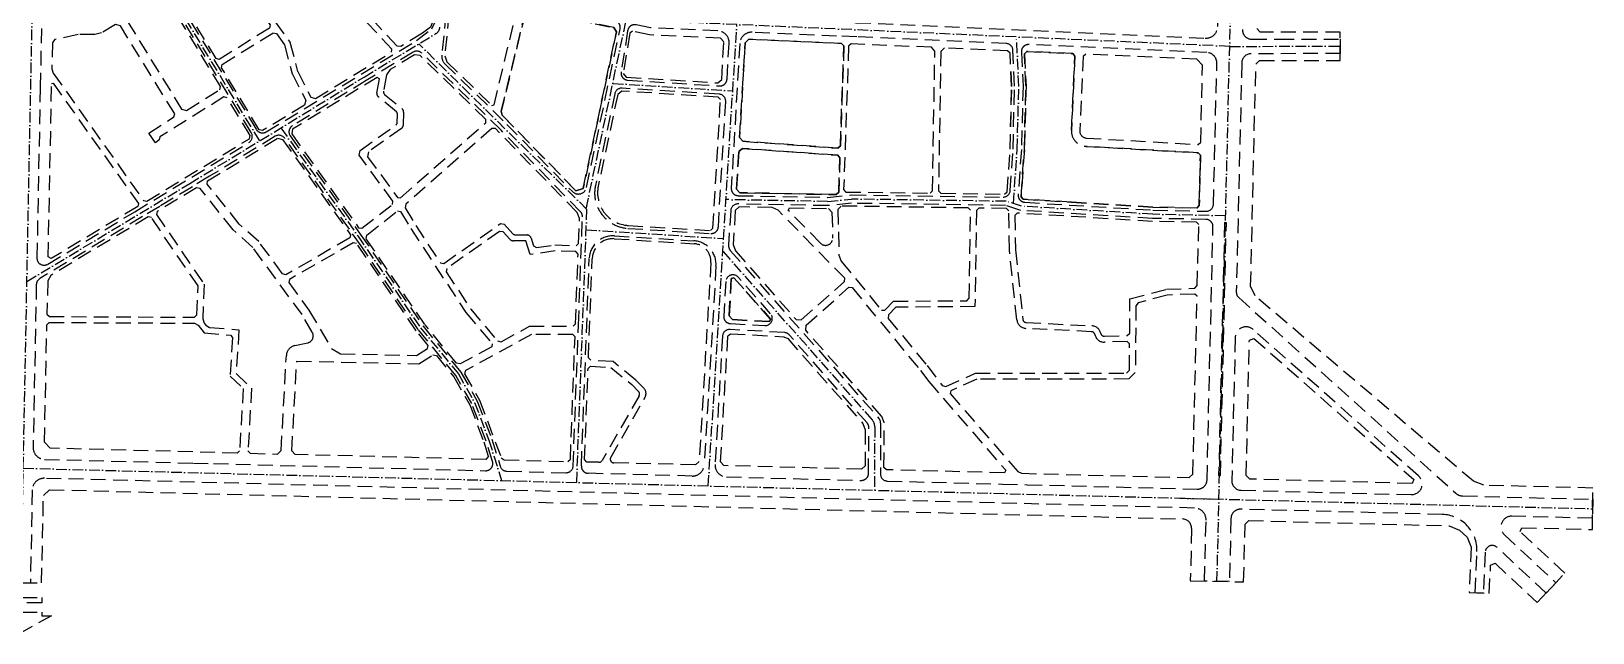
# Model space of a CAD drawing. Header units: metres. Extents: x 566107 to 571261, y 2062953 to 2068466.
# Drawn here: x 569944 to 571261, y 2065788 to 2066295 of the extents above; entities that cross this region are included whole.
import ezdxf

# ---------------------------------------------------------------- set-up
doc = ezdxf.new("R2010")
doc.units = ezdxf.units.M
doc.linetypes.add('ACAD_ISO10W100', pattern=[18.5, 12, -3, 0.5, -3])
doc.linetypes.add('HIDDEN', pattern=[0.375, 0.25, -0.125])
for name, color, linetype in [('LogDg phu', 7, 'CONTINUOUS'), ('TimDg', 222, 'CONTINUOUS'), ('ViaHeSphu', 32, 'CONTINUOUS')]:
    doc.layers.add(name, color=color, linetype=linetype)

msp = doc.modelspace()

# ---------------------------------------------------------------- linework, layer by layer
at = {"layer": 'LogDg phu', "linetype": 'HIDDEN', "ltscale": 50}
for points in [[(570951.9, 2066603.1, 0.44903), (570945.3, 2066609.2), (570932.1, 2066607.9), (570914.4, 2066603.5), (570894.2, 2066593), (570836.9, 2066564), (570819.5, 2066556.8), (570704.4, 2066489.1), (570580.7, 2066416.4, 0.476007), (570579.5, 2066408.7), (570636.5, 2066346.1, -0.208888), (570637.7, 2066342.3), (570634.8, 2066308.1, 0.426383), (570639.6, 2066302.7), (570934.2, 2066289.6, 0.420275), (570944.7, 2066299.4)], [(570129.5, 2066209.9), (570054.7, 2066333.2), (570030.7, 2066385.4, 0.238536), (570026.5, 2066388.8), (569966.4, 2066401.1, 0.468872), (569954.4, 2066391.5), (569951.5, 2066248.2), (569948.7, 2066104.2, 0.590039), (569957.8, 2066098.9), (570031.3, 2066143.2), (570127.5, 2066201.6, 0.413892)], [(570268.9, 2066287.7), (570281.7, 2066297.4), (570285.4, 2066305), (570286.4, 2066330.2, 0.367472), (570281.7, 2066336.3), (570227.1, 2066347.5), (570047.1, 2066384.5, 0.614812), (570040.5, 2066376.1), (570059.1, 2066335.6), (570133.8, 2066212.5, 0.414778), (570142, 2066210.5)], [(570440.6, 2066297.5, 0.415898), (570435.9, 2066304.6), (570304.7, 2066331.6, 0.469735), (570293.9, 2066322.9), (570293.7, 2066310.3), (570290.2, 2066275.2, 0.228324), (570292.9, 2066267.9), (570345.2, 2066216.9), (570400.4, 2066160.2, 0.599683), (570412.3, 2066163.7)], [(570532.6, 2066285.3, 0.418485), (570523, 2066295.8), (570466.3, 2066298.4), (570454.1, 2066300.9, 0.427447), (570447, 2066295.9), (570441.5, 2066261.1, 0.442549), (570447, 2066254.2), (570524.4, 2066249.3, 0.415145), (570530.8, 2066255)], [(570773.4, 2066249.1), (570772, 2066279.4, 0.387648), (570766.3, 2066285.1), (570640.2, 2066290.7), (570623.2, 2066291.4), (570552, 2066294.6, 0.409955), (570541.6, 2066285.2), (570534.4, 2066163, 0.426013), (570540.3, 2066156.7), (570615.6, 2066155.3), (570635.6, 2066157.3), (570763.6, 2066155.5, 0.3977), (570769.7, 2066161.1), (570772.1, 2066196)], [(570944, 2066268.4, 0.408178), (570935.4, 2066277.6), (570785.3, 2066284.2, 0.441287), (570779.1, 2066277.9), (570780.5, 2066249.2), (570779.1, 2066195.7), (570776.4, 2066157.5, 0.416816), (570782, 2066151.1), (570890, 2066144.5), (570935, 2066143.6, 0.412661), (570941.1, 2066149.5)], [(570408.9, 2066138.8, 0.205334), (570407.2, 2066143.2), (570340.2, 2066212), (570273.4, 2066277, 0.342009), (570266.1, 2066277.9), (570226.5, 2066253.8), (570164.2, 2066215.7, 0.435025), (570162.4, 2066207.1), (570221.5, 2066124.3), (570274.6, 2066046.5), (570306.2, 2066007.8), (570320.1, 2065983.4), (570332.3, 2065951.3), (570339.5, 2065928.4, 0.320707), (570345.1, 2065924.2), (570394.8, 2065922.9, 0.410745), (570401, 2065928.6), (570405.5, 2066047.4)], [(570529.7, 2066236, 0.413283), (570524.1, 2066242.4), (570442.4, 2066247.4, 0.371928), (570436.1, 2066242.7), (570419.8, 2066165.3, 0.457586), (570447.2, 2066129.1), (570517.1, 2066124.8, 0.415355), (570523.5, 2066130.4)], [(570302.1, 2066004.9), (570270.3, 2066043.8), (570222.2, 2066114.4), (570212.3, 2066128.5), (570157.7, 2066205.2, 0.393704), (570149.6, 2066206.8), (570094.4, 2066173.1), (570079.8, 2066164.2), (570052.5, 2066147.7), (570037.9, 2066139), (569951.1, 2066086.7, 0.257831), (569948.2, 2066081.7), (569945.5, 2065944.4, 0.412437), (569955.2, 2065934.2), (570080.7, 2065931), (570097.7, 2065930.6), (570327.1, 2065924.6, 0.514338), (570333, 2065932.4), (570327.6, 2065949.6), (570315.6, 2065981.2)], [(570940.7, 2066130.5, 0.415768), (570934.8, 2066136.7), (570889.7, 2066137.5), (570778.6, 2066144.3), (570765.6, 2066148.5), (570635.9, 2066150.3), (570615.9, 2066148.3), (570540, 2066149.7, 0.401645), (570533.9, 2066144.1), (570532.1, 2066114.9, 0.199019), (570533.6, 2066110.5), (570658.9, 2065968.8, -0.184667), (570660.4, 2065964.8), (570660.2, 2065921.9, 0.408534), (570666, 2065915.9), (570763.2, 2065913.3), (570784.1, 2065912.8), (570927.5, 2065909.1, 0.414875), (570935.7, 2065916.9)], [(570501.4, 2065920.1), (570413.8, 2065922.4, -0.417691), (570408, 2065928.6), (570414.6, 2066103.6, -0.421553), (570435.8, 2066122.8), (570502.8, 2066118.6, -0.413074), (570521.5, 2066097.5), (570511.6, 2065929.5, -0.404594)], [(570540.3, 2066087.9, 0.66911), (570529.8, 2066084.3), (570528, 2066055.1, 0.415126), (570533.7, 2066048.7), (570562.7, 2066047.1, 0.666123), (570567.5, 2066057.1)], [(570974.5, 2066043.8, 0.638115), (570959.5, 2066037.2), (570956.6, 2065916.3, 0.413552), (570964.4, 2065908.1), (571107.9, 2065904.4, 0.699942), (571114.1, 2065920.2)], [(570583.3, 2066039.2, 0.200392), (570579.2, 2066041.2), (570533.4, 2066043.7, 0.413301), (570527, 2066038.1), (570520.7, 2065929.9, 0.423899), (570530.4, 2065919.4), (570644, 2065916.4, 0.419916), (570650.2, 2065922.4), (570650.4, 2065961, 0.184667), (570648.9, 2065965)]]:
    msp.add_lwpolyline(points, format="xyb", close=True, dxfattribs=at)
msp.add_lwpolyline([(570965.6, 2066296.9, 0.421285), (570973.6, 2066288.7), (570996.7, 2066288.7), (571048, 2066288.8), (571048, 2066276.6), (570972.9, 2066276.5, 0.406478), (570965, 2066268.7), (570960.4, 2066075.4, 0.218511), (570962.4, 2066070.8), (571145.5, 2065905.6, 0.178877), (571151.3, 2065903.3), (571261, 2065900.5), (571260.8, 2065884.5), (571192.9, 2065886.2, 0.690219), (571186.5, 2065870.6), (571229.9, 2065830.1), (571221.7, 2065821.4), (571180.4, 2065859.9, 0.640672), (571170.3, 2065855.8), (571168.8, 2065821.3), (571161.9, 2065821.6), (571163.3, 2065856.5, 0.419115), (571134.1, 2065887.7), (570964.1, 2065892.1, 0.414875), (570955.9, 2065884.3), (570954.6, 2065831), (570933.6, 2065831.5), (570934.9, 2065882.9, 0.413552), (570925.1, 2065893.1), (569955.1, 2065918.2, 0.415992), (569944.8, 2065908.4), (569943.2, 2065830.1)], format="xyb", dxfattribs=at)
for points in [[(570947, 2065920.5), (570952, 2066133.9), (570952, 2066133.9), (570950.5, 2066134), (570945.5, 2065920.5)], [(569917.7, 2065817.7), (569952.8, 2065817.7), (569952.8, 2065813), (569917.7, 2065812.9)], [(569952.8, 2065802.2), (569961.1, 2065802.2), (569935.2, 2065787.8), (569909.4, 2065802.1), (569917.7, 2065802.1), (569917.7, 2065805.3), (569952.8, 2065805.3)]]:
    msp.add_lwpolyline(points, close=True, dxfattribs=at)
at = {"layer": 'TimDg', "linetype": 'ACAD_ISO10W100', "ltscale": 0.75}
for p, q in [((570944.1, 2065830.7), (570974.7, 2067126.7)), ((569935.2, 2065830.1), (569953.8, 2066767.2)), ((570136.6, 2066202.9), (570057.1, 2066334.1)), ((570412, 2066145.7), (570446.5, 2066308.5)), ((570954.8, 2066282.7), (570467, 2066304.3)), ((570515, 2065911.8), (570539.1, 2066301.1)), ((570224.7, 2066256.8), (570285.6, 2066293.8)), ((570412.7, 2066145.1), (570270.8, 2066284.8)), ((570776.9, 2066249.2), (570775, 2066290.7)), ((570954.8, 2066282.7), (571048, 2066282.8)), ((570077.7, 2066167), (570224.7, 2066256.8)), ((570434.4, 2066251.4), (570535.7, 2066245.1)), ((570775.6, 2066195.9), (570776.9, 2066249)), ((570772.4, 2066150), (570775.6, 2066195.8)), ((569940.3, 2066084.3), (570077.7, 2066167)), ((570615.7, 2066151.8), (570530, 2066153.4)), ((570615.7, 2066151.8), (570635.8, 2066153.8)), ((570766.2, 2066152), (570635.8, 2066153.8)), ((570779.3, 2066147.8), (570766.2, 2066152)), ((570404, 2065914.6), (570412.8, 2066149.4)), ((570890, 2066141), (570779.3, 2066147.8)), ((570951.4, 2066139.8), (570889.8, 2066141)), ((570412, 2066127.9), (570528, 2066120.6)), ((570653.2, 2065967.8), (570527.3, 2066110.1)), ((570655.4, 2065961.7), (570655.1, 2065908.1)), ((569937.2, 2065926.7), (570945.8, 2065900.6)), ((570912.8, 2065901.5), (571260.9, 2065892.5))]:
    msp.add_line(p, q, dxfattribs=at)
msp.add_lwpolyline([(570154.5, 2066213.9), (570219.5, 2066122.7), (570272.3, 2066045.3), (570304.2, 2066006.4), (570317.9, 2065982.2), (570330, 2065950.4), (570340.7, 2065916.3)], dxfattribs=at)
for centre, radius, start, end in [((570282.5, 2066298.9), 6, 301.2854, 359.0284), ((570646.4, 2065961.8), 9, 359.6315, 41.4826)]:
    msp.add_arc(centre, radius, start, end, dxfattribs=at)
at = {"layer": 'ViaHeSphu', "linetype": 'HIDDEN', "ltscale": 50}
for points in [[(570060.9, 2066336.6), (570041.9, 2066377.8), (570043, 2066379.2), (570094.7, 2066368.6), (570097.9, 2066366.6), (570145.4, 2066300.8), (570144.9, 2066298.1), (570102.5, 2066271.7), (570099.8, 2066272.4), (570060.9, 2066336.5)], [(570168.7, 2066261.4), (570179.7, 2066239.9), (570183.7, 2066238.8), (570247.8, 2066277.8), (570248.1, 2066280.3), (570200.2, 2066331.6), (570202.7, 2066344.4), (570201.2, 2066346.7), (570106.9, 2066366.1), (570105.7, 2066364.3), (570162.2, 2066286)], [(570163.9, 2066259.8), (570175.5, 2066237.3), (570174.3, 2066233), (570139, 2066211.6), (570136.3, 2066212.2), (570104.5, 2066264.7), (570105.1, 2066267.5), (570147.8, 2066294), (570150.7, 2066293.5), (570157.5, 2066284), (570164, 2066259.6)], [(570162.1, 2066286.3), (570168.6, 2066261.6)], [(570771, 2066248.9), (570769.6, 2066276.9), (570767.5, 2066279), (570714.2, 2066281.4), (570711.1, 2066278.5), (570709.2, 2066160.8), (570711.2, 2066158.7), (570764.9, 2066158), (570767.1, 2066160), (570769.6, 2066196.2)], [(570769.6, 2066196), (570771, 2066249.2)], [(570781.6, 2066195.7), (570783, 2066249.1)], [(570275.9, 2066048), (570226.4, 2066120.5), (570226.9, 2066123.4), (570252.8, 2066143.8), (570255.4, 2066143.3), (570264.1, 2066129), (570310.6, 2066058), (570332.8, 2066031.6), (570332.4, 2066029.2), (570305.7, 2066014.7), (570302.7, 2066015.3), (570276.1, 2066047.7)], [(570694, 2066009.1), (570700.9, 2065999.9), (570765.9, 2065925), (570764.8, 2065922.8), (570665.2, 2065925.4), (570663.2, 2065927.4), (570663.4, 2065965.2), (570661.5, 2065970.4), (570597.2, 2066043.1), (570597.5, 2066047.3), (570633.5, 2066079.4), (570636.3, 2066079.2), (570694, 2066009.1)], [(569959.1, 2066049.7), (570081.5, 2066049.1), (570084.7, 2066047.5), (570089.7, 2066040.9), (570111.9, 2066039.1), (570113.7, 2066037), (570111.7, 2066004.5), (570122.7, 2065994.1), (570119.7, 2065941.5), (570117.6, 2065939.5), (569960, 2065943.6), (569955.1, 2065948.7), (569957.1, 2066047.7), (569959.1, 2066049.7)], [(571108.7, 2065913.9), (570971.7, 2065917.5), (570968.8, 2065920.5), (570971.4, 2066034.7), (570975.3, 2066036.3), (571110, 2065917.1), (571108.7, 2065913.9)], [(570167.9, 2066017.1), (570270.9, 2066014.8), (570282.8, 2066022.3), (570285.7, 2066021.8), (570300.4, 2066003.8), (570313.8, 2065980.3), (570325.7, 2065948.9), (570329.5, 2065936.9), (570327.4, 2065934.1), (570166.6, 2065938.3), (570163.7, 2065941.4), (570167.9, 2066017.1)]]:
    msp.add_lwpolyline(points, dxfattribs=at)
for points in [[(570206.2, 2066336.1), (570207.6, 2066343.4), (570210, 2066344.9), (570282.6, 2066330), (570284.5, 2066327.7), (570284.2, 2066310.8), (570283.5, 2066305.8), (570280.7, 2066298.8), (570274, 2066293.8), (570255.6, 2066282.6), (570252.5, 2066283), (570207.7, 2066330.9, -0.241636), (570206.2, 2066336.1)], [(569917.7, 2065830.1), (569952.7, 2065830.1), (569954.2, 2065903.8), (569959.3, 2065908.6), (570914.9, 2065883.9, -0.413552), (570922.7, 2065875.7), (570921.6, 2065831.8), (570966.6, 2065830.8), (570967.8, 2065879.5), (570970.9, 2065882.5), (571140, 2065878.1), (571148.6, 2065874.5), (571155, 2065868.6), (571158.5, 2065860.1), (571156.9, 2065821.8), (571173.8, 2065821.1), (571174.9, 2065844.9), (571178.7, 2065846.5), (571214.2, 2065813.3), (571237.4, 2065838.2), (571199.9, 2065873.2), (571201.2, 2065876.5), (571260.8, 2065875), (571261.1, 2065910), (571169.2, 2065912.3), (571160.4, 2065915.7), (570976.2, 2066072.1), (570972.5, 2066080.3), (570976.9, 2066267.7), (570980, 2066270.7), (571048, 2066270.8), (571048, 2066294.8), (570980.6, 2066294.7), (570977.7, 2066297.7)], [(570242, 2066242.2), (570257, 2066229.7, -0.233003), (570258, 2066227.3), (570257.6, 2066215.9, -0.233003), (570256.3, 2066213.5), (570228.3, 2066193.8), (570227.6, 2066189.6), (570252.8, 2066155.3), (570255.5, 2066155), (570327.3, 2066218.3), (570327.4, 2066221), (570271.9, 2066275), (570267.1, 2066275.6), (570246.7, 2066263.1), (570243.5, 2066258.6), (570241, 2066245, 0.271484), (570242, 2066242.2)], [(570782.9, 2066249.3), (570781.7, 2066276.4), (570783.6, 2066278.3), (570822.4, 2066276.6), (570824.3, 2066274.5), (570821.3, 2066211.9, 0.411503), (570833.6, 2066198.3), (570928.2, 2066192.9), (570930.1, 2066190.8), (570929.1, 2066148.3), (570927.1, 2066146.3), (570890.1, 2066147), (570821.4, 2066151.2), (570780.7, 2066153.7), (570778.8, 2066155.8), (570781.6, 2066195.4)], [(570828.3, 2066211.6, 0.411503), (570834, 2066205.3), (570928.3, 2066199.9), (570930.4, 2066201.8), (570931.9, 2066266.7), (570927, 2066271.9), (570833.4, 2066276.1), (570831.3, 2066274.2), (570828.3, 2066211.6)], [(570252.9, 2066225, 0.233003), (570251.9, 2066227.5), (570236.6, 2066240.2, -0.271484), (570235.5, 2066243.1), (570237.8, 2066255.2), (570235.8, 2066256.5), (570164.4, 2066212.9), (570163.6, 2066208.9), (570220.1, 2066129.6), (570222.9, 2066129.2), (570248.6, 2066149.3), (570248.9, 2066152.2), (570220.6, 2066190.8), (570221.3, 2066194.9), (570251.4, 2066216.2, 0.233003), (570252.7, 2066218.5), (570252.9, 2066225)], [(570422.2, 2066164.8, 0.457586), (570447.4, 2066131.6), (570516.8, 2066127.3), (570518.9, 2066129.2), (570525.3, 2066237.8), (570523.4, 2066239.9), (570442.2, 2066244.9), (570438.6, 2066242.2), (570422.2, 2066164.8)], [(570385.5, 2066115.1), (570403.5, 2066114.5), (570405.6, 2066116.4), (570406.4, 2066137.4), (570404.4, 2066142.5), (570335.4, 2066213.4), (570332.5, 2066213.5), (570259.8, 2066149.5), (570259.4, 2066146.5), (570268.3, 2066131.6), (570289, 2066100), (570291.8, 2066099.5), (570339.8, 2066133.1), (570342.8, 2066132.7), (570350.2, 2066124.6, 0.208447), (570352.4, 2066123.6), (570362.3, 2066123.6, -0.323799), (570365.5, 2066120.9), (570367.6, 2066114.5), (570370.1, 2066112.9), (570385.6, 2066115.1)], [(570159.1, 2066021.9, -0.338088), (570166.2, 2066030.2), (570177.1, 2066032.5, 0.510102), (570181, 2066041.4), (570172.4, 2066056.3), (570130.7, 2066113.1), (570114.3, 2066127.9), (570086.3, 2066162.8), (570083.3, 2066163.4), (570050.2, 2066143.4), (570049.6, 2066140.7), (570089.7, 2066082), (570088.6, 2066052.7), (570089.8, 2066049.1), (570091.1, 2066047.3), (570094.3, 2066045.5), (570119.1, 2066043.6), (570116.8, 2066006.6), (570129.8, 2065994.3), (570126.7, 2065941.3), (570128.6, 2065939.3), (570151.6, 2065938.7), (570154.7, 2065941.6), (570158.8, 2066016.1), (570159.1, 2066021.9)], [(570609.6, 2066116.6), (570582.5, 2066144.3), (570583.4, 2066146.4), (570616.3, 2066145.8), (570619.3, 2066142.7), (570619.9, 2066120.9, -0.681301), (570609.6, 2066116.6)], [(570699.5, 2066013.4), (570712.3, 2065996.4), (570715.3, 2065995.6), (570740.4, 2066006.9), (570867.7, 2066007), (570870.2, 2066009.5), (570870.4, 2066031.6), (570868.4, 2066033.6), (570849.2, 2066033.1, -0.365339), (570841.1, 2066039.5, 0.343679), (570838.3, 2066041.9), (570782.9, 2066044.7, -0.369578), (570775.3, 2066051.8), (570769.1, 2066110.6), (570768.6, 2066144), (570766.5, 2066146), (570743.3, 2066146.3), (570741.3, 2066144.3), (570739.9, 2066063.1), (570673.3, 2066062.6), (570667, 2066056.1), (570666.8, 2066053.1), (570699.5, 2066013.4)], [(570838.6, 2066046.9, -0.343679), (570846, 2066040.5, 0.365339), (570849.1, 2066038.1), (570868.4, 2066038.6), (570870.5, 2066040.6), (570870.7, 2066069.6), (570901.5, 2066077.7), (570925.5, 2066078.7), (570927.5, 2066080.8), (570928.7, 2066132.3), (570926.8, 2066134.3), (570889.7, 2066135), (570775.6, 2066142), (570773.6, 2066140.1), (570774.1, 2066110.9), (570780.3, 2066052.3, 0.369578), (570783.1, 2066049.7), (570838.6, 2066046.9)], [(570403, 2066048.5), (570405.2, 2066107.4), (570403.3, 2066109.5), (570385.8, 2066110.1), (570364.7, 2066107), (570361, 2066118.6), (570350.6, 2066118.6, -0.208447), (570347.7, 2066119.9), (570342, 2066126.1), (570339, 2066126.5), (570294.5, 2066095.3), (570293.9, 2066092.5), (570314.6, 2066061), (570337.3, 2066034.1), (570340.4, 2066033.5), (570364.2, 2066046.5), (570400.9, 2066046.5), (570403, 2066048.5), (570405.2, 2066107.4), (570403.3, 2066109.5), (570385.8, 2066110.1), (570364.7, 2066107), (570361, 2066118.6), (570350.6, 2066118.6, -0.208447), (570347.7, 2066119.9), (570342, 2066126.1), (570339, 2066126.5), (570294.5, 2066095.3), (570293.9, 2066092.5), (570314.6, 2066061)], [(570456.6, 2065987.9), (570425.4, 2065933.2, -0.276494), (570422.8, 2065931.7), (570412.6, 2065931.9), (570410.7, 2065934), (570413.6, 2066010.9), (570415.7, 2066012.8), (570432.8, 2066011.8), (570450.5, 2065997.4), (570456.2, 2065991.5, -0.334657), (570456.6, 2065987.9)]]:
    msp.add_lwpolyline(points, format="xyb", dxfattribs=at)
for points in [[(570070.8, 2066229.7), (570074.9, 2066228.7), (570102.9, 2066246.1), (570103.5, 2066248.9), (570058, 2066323.9), (570055.2, 2066324.6), (570026.2, 2066307.7), (570025.2, 2066303.6)], [(570352.1, 2066315.7), (570299.4, 2066326.5), (570296.4, 2066324.1), (570296.2, 2066310.1), (570292.7, 2066274.8), (570294.5, 2066269.7), (570332.4, 2066232.9), (570334.3, 2066233.4), (570353.6, 2066313.4)], [(570353.6, 2066313.4), (570352.1, 2066315.7), (570299.4, 2066326.5), (570296.4, 2066324.1), (570296.2, 2066310.1), (570292.7, 2066274.8), (570294.5, 2066269.7), (570332.4, 2066232.9), (570334.3, 2066233.4)], [(570435.2, 2066298.6), (570437.5, 2066295.1), (570409.5, 2066162.7), (570403.3, 2066160.8), (570341.2, 2066224.6), (570340.3, 2066227.9), (570360.6, 2066310.8), (570364.4, 2066313.2)], [(570437.5, 2066295.1), (570435.2, 2066298.6), (570364.4, 2066313.2), (570360.6, 2066310.8), (570340.3, 2066227.9), (570341.2, 2066224.6), (570403.3, 2066160.8), (570409.5, 2066162.7)], [(570038.6, 2066152.7), (570041.5, 2066152.1), (570127.9, 2066204.8), (570128.6, 2066207.6), (570109.3, 2066239.4), (570106.5, 2066240.1), (570052.4, 2066206.4), (570051.7, 2066203.7), (570048.7, 2066201.3), (570043.1, 2066209.5), (570064.3, 2066223.1), (570064.9, 2066225.9), (570019.1, 2066300.1), (570015, 2066301.1), (570003.1, 2066294.1), (569997.5, 2066292.6), (569983.4, 2066292.6), (569963.8, 2066288.4), (569961.8, 2066286), (569961.3, 2066263.8), (569962.4, 2066260.2)], [(570528.2, 2066286.6), (570525.3, 2066289.7), (570465.5, 2066292.4), (570451, 2066295.4), (570448.7, 2066293.8), (570443.3, 2066259.9), (570445.8, 2066256.7), (570523.1, 2066251.9), (570526.3, 2066254.7)], [(570549.3, 2066288.7), (570627.4, 2066285.2), (570629.4, 2066283.1), (570626.4, 2066198.7), (570624.4, 2066196.8), (570544.2, 2066202.6), (570541.4, 2066205.8), (570546.1, 2066285.8)], [(570629.4, 2066283.1), (570627.4, 2066285.2), (570549.3, 2066288.7), (570546.1, 2066285.8), (570541.4, 2066205.8), (570544.2, 2066202.6), (570624.4, 2066196.8), (570626.4, 2066198.7)], [(570629.2, 2066161.9), (570631.1, 2066159.8), (570702.2, 2066158.9), (570704.2, 2066160.8), (570706.1, 2066278.7), (570703.2, 2066281.9), (570635.4, 2066284.9), (570633.4, 2066282.9)], [(570706.1, 2066278.7), (570703.2, 2066281.9), (570635.4, 2066284.9), (570633.4, 2066282.9), (570629.2, 2066161.9), (570631.1, 2066159.8), (570702.2, 2066158.9), (570704.2, 2066160.8)], [(570769.6, 2066196.1), (570770.9, 2066249.1), (570769.6, 2066276.9), (570767.5, 2066279), (570714.2, 2066281.4), (570711.1, 2066278.5), (570709.2, 2066160.8), (570711.2, 2066158.7), (570764.9, 2066158), (570767.1, 2066160)], [(569958.2, 2066105), (569961.1, 2066251.4), (569962.3, 2066251.7), (570034.3, 2066150.2), (570033.7, 2066147.5), (569960.7, 2066103.6)], [(570212.7, 2066121.1), (570158.8, 2066090), (570155.9, 2066090.7), (570135.9, 2066117.9), (570119.4, 2066132.7), (570092.3, 2066166.5), (570092.7, 2066169.1), (570151.6, 2066205.1), (570155.9, 2066204.2), (570213.3, 2066123.7)], [(570626.1, 2066188.7), (570625.1, 2066159.6), (570623, 2066157.6), (570541.7, 2066159.2), (570538.9, 2066162.2), (570540.7, 2066193.9), (570543.9, 2066196.6), (570624.2, 2066190.8)], [(570626.1, 2066188.7), (570624.2, 2066190.8), (570543.9, 2066196.6), (570540.7, 2066193.9), (570538.9, 2066162.2), (570541.7, 2066159.2), (570623, 2066157.6), (570625.1, 2066159.6)], [(570042.5, 2066138.8), (569960.4, 2066089.4), (569957.8, 2066084.9), (569957.2, 2066056.7), (569959.2, 2066054.7), (570081.7, 2066054.1), (570083.7, 2066056.1), (570084.6, 2066080.5), (570045.3, 2066138.2)], [(570541, 2066147.2), (570537.8, 2066144.2), (570536.1, 2066115.4), (570537.9, 2066110.2), (570589.1, 2066052.2), (570593.4, 2066052), (570630, 2066084.3), (570630.1, 2066087), (570574, 2066144.4), (570568.9, 2066146.6)], [(570663.8, 2066060), (570671.2, 2066067.6), (570733, 2066068.1), (570735, 2066070.1), (570736.3, 2066144.4), (570734.3, 2066146.4), (570627.2, 2066147.9), (570624.3, 2066144.9), (570625.2, 2066106.6), (570627.2, 2066101.3), (570661.1, 2066060.1)], [(570178.2, 2066060.1), (570197.2, 2066027.7), (570204.7, 2066023.3), (570269, 2066021.8), (570278.3, 2066027.7), (570278.7, 2066030.3), (570268.7, 2066042.6), (570218.4, 2066116.3), (570215.6, 2066117), (570161.7, 2066086), (570161.2, 2066083.4)], [(570534.4, 2066086.8), (570536.6, 2066087.5), (570567.6, 2066052.5), (570566.6, 2066050.4), (570535.4, 2066052.2), (570532.6, 2066055.3)], [(570536.6, 2066087.5), (570534.4, 2066086.8), (570532.6, 2066055.3), (570535.4, 2066052.2), (570566.6, 2066050.4), (570567.6, 2066052.5)], [(570875.2, 2066007.4), (570869.7, 2066002), (570741.4, 2066001.9), (570719.5, 2065992), (570719, 2065989.7), (570776, 2065924), (570779.3, 2065922.4), (570920.7, 2065918.8), (570923.8, 2065921.7), (570927.3, 2066071.8), (570925.4, 2066073.7), (570902.2, 2066072.8), (570877.6, 2066066.3), (570875.7, 2066063.8)], [(570322, 2065984.1), (570340.4, 2065935.6), (570342.9, 2065933.7), (570396.6, 2065932.3), (570398.7, 2065934.3), (570402.6, 2066037.5), (570400.7, 2066039.5), (570366, 2066039.5), (570310.1, 2066009.1), (570309.3, 2066006.4)], [(570582.1, 2066036.1), (570645.4, 2065964.4), (570647.4, 2065959.2), (570647.2, 2065928.8), (570644.2, 2065925.9), (570528.1, 2065928.9), (570525.3, 2065932), (570531.6, 2066038.3), (570533.7, 2066040.2), (570578.7, 2066037.7)]]:
    msp.add_lwpolyline(points, close=True, dxfattribs=at)
for points in [[(570930.1, 2066190.8), (570928.2, 2066192.9), (570833.6, 2066198.3, -0.411503), (570821.3, 2066211.9), (570824.3, 2066274.5), (570822.4, 2066276.6), (570783.6, 2066278.3), (570781.7, 2066276.4), (570783, 2066249.2), (570781.6, 2066195.5), (570778.8, 2066155.8), (570780.7, 2066153.7), (570821.4, 2066151.2), (570890.1, 2066147), (570927.1, 2066146.3), (570929.1, 2066148.3)], [(570931.9, 2066266.7), (570927, 2066271.9), (570833.4, 2066276.1), (570831.3, 2066274.2), (570828.3, 2066211.6, 0.411503), (570834, 2066205.3), (570928.3, 2066199.9), (570930.4, 2066201.8)], [(570460.8, 2065993.9), (570453.9, 2066001.1), (570434.7, 2066016.7), (570415.9, 2066017.8), (570413.9, 2066019.9), (570417.1, 2066103.5, -0.421553), (570435.7, 2066120.4), (570503.2, 2066116.1, -0.413074), (570517.2, 2066100.3), (570507.3, 2065932.5), (570504.1, 2065929.5), (570435.2, 2065931.3, -0.566791), (570432.7, 2065935.8), (570461.7, 2065986.8, 0.334657)]]:
    msp.add_lwpolyline(points, format="xyb", close=True, dxfattribs=at)

doc.saveas('drawing.dxf')
